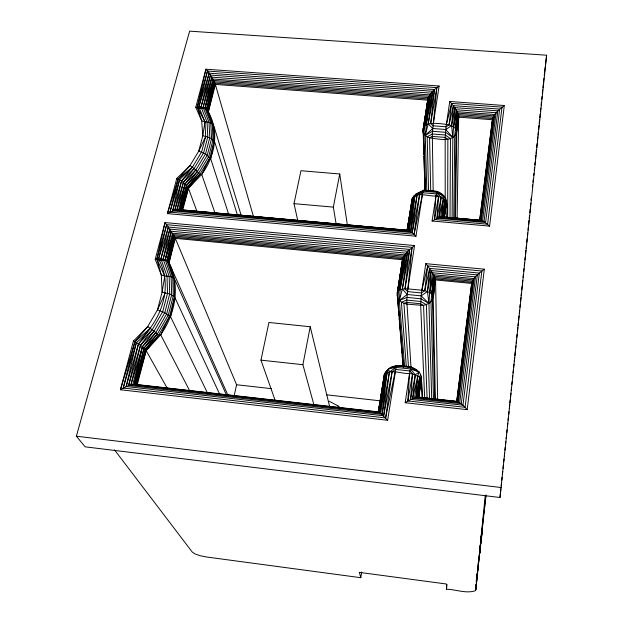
<?xml version="1.0" encoding="UTF-8"?>
<svg xmlns="http://www.w3.org/2000/svg" width="623" height="623" viewBox="0 0 623 623"><rect width="100%" height="100%" fill="white"/><g stroke="black" fill="none" stroke-linecap="round" stroke-linejoin="round"><path stroke-width="0.93" d="M446.504 218.214C446.94 207.443 449.385 195.567 436.972 191.339L423.656 190.202C419.349 192.499 412.738 194.384 411.959 200.061L406.983 231.055L413.228 197.133L414.077 195.747M481.828 531.341L482.077 529.511L475.738 590.036L475.232 590.775C465.918 593.844 455.872 589.436 446.465 589.202L446.473 584.024L359.331 572.373L360.803 577.7L206.439 556.978L200.287 555.755L195.108 553.964L192.273 552.079L114.531 449.899M447.664 217.816L447.859 139.295L445.172 137.403L432.198 136.39L429.559 137.854C425.828 136.756 422.581 133.236 423.188 129.156L427.915 98.917C429.683 93.318 434.472 89.276 439.122 86.021L433.367 123.401L432.3 133.976L433.172 191.658M450.008 218.198L450.491 138.649L445.297 134.996L432.3 133.976L427.191 136.819L428.562 191.16M410.985 367.064L406.749 300.091L407.87 288.87L414.544 245.563L407.691 251.225L403.034 257.447L397.186 293.308L403.003 366.301M452.096 218.105L452.835 137.473L454.837 107.647L449.767 101.479L446.052 126.804L445.172 137.403L445.204 199.453M453.77 218.572L454.735 135.861L457.189 111.688L454.837 107.647L497.832 110.855L504.303 105.513L489.585 226.118L432.082 221.009L436.746 191.471L438.506 192.857M454.93 218.237L456.059 133.906L458.357 114.577L457.189 111.688L494.74 114.515L497.832 110.855L484.032 221.453L489.585 226.118M455.491 218.214L456.721 131.764L458.692 115.948L458.357 114.577L493.136 117.202L494.74 114.515L481.4 220.34L484.032 221.453L438.896 217.458L432.082 221.009M457.111 218.821L458.692 115.948L492.629 118.51L493.136 117.202L480.045 220.558L481.4 220.34L442.065 216.866L438.896 217.458L441.17 197.289L436.458 192.336L423.079 191.199L416.047 194.049L414.863 196.004L408.423 230.354L412.231 232.605L415.985 236.21L422.721 192.733L423.391 190.334L423.835 190.809M471.518 286.331C471.066 278.426 479.001 273.59 484.328 269.175L467.18 409.646L405.199 402.723L409.934 370.973L411.032 366.97C415.455 368.941 420.611 371.596 421.35 376.946L422.339 397.357M423.329 134.015C419.583 119.639 438.989 123.65 446.38 124.398L451.582 103.41L502.006 107.148L487.607 224.202L434.519 219.491L435.781 195.996C428.562 196.564 417.721 191.417 412.239 198.519L406.983 231.055M405.199 402.723L407.855 400.939L409.521 373.52C401.671 374.065 391.267 368.614 384.383 374.415L378.301 412.146L385.38 373.356C389.149 363.341 402.808 365.491 411.032 366.97L416.912 370.07M492.108 124.561L492.629 118.51L479.749 220.129M424.691 398.37L420.618 303.767L421.475 292.95L425.774 263.661L431.194 270.538L428.928 303.417L431.747 399.514M411.266 367.142L396.703 365.436L396.345 366.051L387.631 420.268L120.434 389.749L134.872 341.754L147.729 326.577L157.51 309.857L162.105 292.187L161.287 274.899L155.236 259.261L165.025 222.575L174.853 237.262L402.614 258.646L397.163 295.847L397.902 298.3L403.533 367.079M404.576 366.168L399.343 300.481L400.114 289.726L404.553 254.869L172.524 233.197L165.212 259.752L171.115 276.807L171.652 294.819L166.684 313.86L155.843 332.557L144.038 348.086L134.257 384.235L128.595 385.473L120.434 389.749L133.431 341.03L147.729 326.577L154.13 331.039L158.483 335.447L160.679 334.785C175.359 314.047 180.631 286.097 169.028 262.735C166.084 258.405 159.893 258.498 155.236 259.261M430.727 191.175L429.559 137.854C437.961 138.734 453.388 143.306 456.721 131.764L455.374 128.385L457.843 113.145L493.852 115.862L480.652 220.324L442.065 216.866L443.405 198.457L444.331 196.479L436.746 191.471L423.391 190.334M241.218 215.488L214.001 126.414C212.085 121.259 205.73 122.614 201.704 120.784L197.312 107.047L207.475 71.038L209.118 73.171L434.55 89.541L430.68 123.416L433.032 125.799L446.052 126.804L449.074 124.834L453.404 105.645L499.677 109.087L485.613 222.536L436.972 218.229L438.569 196.447L436.131 193.878L422.721 192.733L419.591 194.82L412.231 232.605L172.657 210.909L167.416 213.603L176.815 178.357L189.929 165.695L198.776 151.116L205.691 136.476L204.975 121.89L198.862 106.961L207.475 71.038L205.933 69.208L195.778 107.281L201.704 120.784L202.771 135.759L198.776 151.116L205.528 153.897L210.706 158.748L228.672 214.257M195.778 107.281L198.862 106.961L209.118 73.171L215.013 83.202L427.915 98.917L423.196 131.352L424.979 190.49M426.802 190.7L425.268 135.316L429.8 94.914L212.941 79.02L204.951 108.254L210.769 122.988L211.579 138.602L207.249 155.158L197.429 171.465L186.581 185.358L179.899 209.741L176.955 209.717L172.657 210.909L179.556 179.72L192.398 167.143L201.603 151.934L205.691 136.476L211.579 138.602L214.849 142.394L237.565 215.418M397.824 301.057L397.443 291.922C399.725 288.667 404.296 288.698 407.87 288.87L412.076 247.354L166.645 224.677L158.561 258.856C174.323 287.592 160.423 323.135 136.351 342.564L126.181 386.501L383.659 415.775L392.101 371.806L395.504 369.423L409.934 370.973L412.527 374.01L407.855 400.939L416.164 397.053L417.799 375.856L419.045 371.97L410.713 367.593L396.345 366.051L388.635 368.691L387.085 372.531L379.711 412.294L387.631 420.268M467.18 409.646L462.959 405.184L410.534 399.351L412.527 374.01L409.521 373.52M158.561 258.856L168.389 227.045L409.615 249.402L404.997 288.776L407.497 291.58L421.475 292.95L424.746 290.7L429.652 268.373L479.344 273.084L462.959 405.184L461.293 403.688L477.358 274.93L431.194 270.538L435.041 277.585L432.432 299.328L434.745 399.179M412.527 374.01L419.692 377.071L416.164 397.053L417.955 397.053L419.692 377.071L420.564 374.314M453.404 105.645L451.589 125.682L452.835 137.473L445.492 132.294L432.479 131.282L425.268 135.316L428.196 123.884L434.55 89.541M429.652 268.373L427.471 291.525L428.928 303.417L423.562 305.457L406.733 304.117L401.391 302.256L397.902 298.3L398.447 290.7L403.034 257.447L174.183 235.992L166.925 260.554L172.758 277.539L173.319 295.793L168.296 315.098L157.315 334.053L145.307 349.425L135.448 384.36L134.257 384.235L142.418 346.668L154.13 331.039L164.791 312.691L169.69 294.001L169.168 276.324L163.179 259.191L169.845 229.124L407.691 251.225L402.349 289.072L399.343 300.481L406.912 297.397L420.883 298.775L428.928 303.417C436.147 298.074 433.149 287.452 435.586 279.953L435.041 277.585L472.374 281.168L457.15 401.399L461.293 403.688L412.652 398.284L415.354 374.812L419.045 371.97L410.339 368.956L395.94 367.406L388.635 368.691L389.375 372.001L383.659 415.775M433.367 123.401L436.84 87.633L207.475 71.038M402.614 258.646L397.186 293.308M485.286 495.129L475.738 590.036L482.077 529.511L480.037 549.33M480.014 549.011L480.473 544.455M480.66 542.633L481.12 538.077L479.679 553.847L482.132 531.621L481.517 537.665L481.587 533.163M480.037 548.902L481.813 531.894M499.989 497.504L546.62 55.213L189.626 31.15L76.38 436.193L85.141 446.839L499.989 497.504L500.9 488.814M501.204 485.917L501.507 483.02M501.811 480.123L502.115 477.234M502.418 474.337L502.722 471.44M503.026 468.543L503.431 464.68M503.734 461.783L504.038 458.886M504.342 455.989L504.646 453.092M504.949 450.195L505.253 447.306M505.557 444.409L505.86 441.512M506.164 438.615L506.569 434.753M506.772 432.821L507.075 429.925M507.48 426.062L507.776 423.165M508.08 420.268L508.384 417.379M508.687 414.482L508.991 411.585M509.295 408.688L509.7 404.825M509.902 402.894L510.206 399.997M510.51 397.1L510.915 393.238M511.218 390.341L511.522 387.451M511.826 384.555L512.129 381.658M512.433 378.761L512.737 375.864M513.04 372.967L513.344 370.07M513.648 367.173L513.952 364.276M514.255 361.379L514.66 357.524M514.863 355.593L515.268 351.73M515.571 348.833L515.875 345.936M516.179 343.039L516.483 340.142M516.786 337.245L517.09 334.349M517.394 331.452L517.799 327.597M518.001 325.665L518.305 322.769M518.601 319.872L519.006 316.009M519.309 313.112L519.613 310.215M519.917 307.318L520.221 304.421M520.524 301.524L520.929 297.669M521.132 295.738L521.435 292.841M521.739 289.944L522.144 286.082M522.347 284.15L522.752 280.288M523.055 277.391L523.359 274.494M523.663 271.597L523.966 268.708M524.27 265.811L524.574 262.914M524.878 260.017L525.181 257.12M525.485 254.223L525.89 250.36M526.092 248.429L526.497 244.566M526.7 242.635L527.105 238.78M527.408 235.883L527.712 232.986M528.016 230.089L528.32 227.193M528.623 224.296L529.028 220.433M529.231 218.502L529.527 215.605M529.83 212.708L530.235 208.853M530.438 206.922L530.843 203.059M531.146 200.162L531.45 197.265L531.108 200.045M533.74 175.445L533.942 173.513M534.246 170.632L534.55 167.743M534.846 164.854L535.149 161.964M535.453 159.075L535.858 155.228M536.06 153.305L536.465 149.45M536.668 147.526L537.065 143.679M537.369 140.79L537.774 136.943M537.976 135.012L538.28 132.131M538.584 129.241L538.981 125.387M539.183 123.463L539.588 119.616M539.791 117.692L540.196 113.838M540.499 110.956L540.803 108.067M541.099 105.178L541.403 102.289M541.706 99.4L542.01 96.518M542.314 93.629L542.719 89.774M542.921 87.851L543.318 84.004M543.521 82.08L543.926 78.225M544.229 75.336L545.226 66.708M475.653 586.921L475.863 584.997M476.284 581.15L476.494 579.219M476.906 575.372L477.117 573.448M477.537 569.593L477.748 567.67M478.168 563.823L478.378 561.891M423.188 129.156L427.915 98.917M416.164 397.053L458.544 401.757L474.064 278.598L433.748 274.751L430.984 301.571L433.499 399.172M481.229 537.119L483.565 515.914M483.783 513.983L484.203 510.128M484.421 508.197L485.808 495.667M481.158 539.284L486.033 495.121M198.862 106.961C202.459 106.985 206.867 108.122 208.316 111.805C219.6 131.772 215.013 156.583 201.72 174.401L199.773 174.619L197.429 171.465L192.398 167.143L181.527 180.95L174.845 210.169L410.775 231.499L414.863 196.004L409.451 230.72L176.955 209.717L183.411 182.337L194.174 168.436L203.612 152.814L207.794 136.935L207.046 121.96L201.042 107.094L209.118 73.171M475.676 586.921L475.902 584.989M476.237 582.1L476.572 579.211M476.906 576.314L477.241 573.425M477.576 570.536L477.911 567.646M478.137 565.715L478.589 561.86M478.807 559.937L479.142 557.04M479.367 555.116L479.819 551.262M395.068 371.954L385.629 417.924L123.237 388.028L134.872 341.754L150.361 328.204L138.477 343.849L128.595 385.473L382.14 414.264L387.085 372.531L380.762 413.049L130.947 384.718L140.533 345.235L152.277 329.567L162.704 311.648L167.509 293.386L167.019 276.106L160.929 258.888L168.389 227.045M458.357 114.577L455.374 128.385L451.589 125.682L449.074 124.834L451.582 103.41M435.399 398.985L433.172 296.844C432.409 293.028 428.032 291.642 424.746 290.7L427.705 265.889L481.852 271.005L465.077 407.317L407.855 400.939M446.465 589.202L447.041 584.506M545.46 64.792L546.62 55.213M532.338 186.791L532.572 184.899M532.922 182.064L533.272 179.229M444.246 217.038L446.52 200.715L444.565 216.983M421.374 397.739L418.5 397.419L421.35 376.946L422.254 398.074M442.953 216.991L445.118 199.882L445.764 198.464L445.764 201.369M433.172 296.844L435.43 278.863L471.86 282.359L456.737 401.664M456.69 401.321L471.642 283.418L435.586 279.953L437.65 399.966M479.679 220.02L492.396 119.725L458.801 117.179L456.721 131.764M412.231 232.605L417.036 195.209L416.047 194.049M481.291 535.601L481.665 532.813M454.837 107.647L451.589 125.682L445.757 129.498L432.736 128.494L428.196 123.884L432.751 91.285L210.473 75.095L203.106 107.53L209.009 122.326L209.787 137.652L205.528 153.897L195.879 169.9L185.132 183.824L179.899 209.741L180.943 210.091L187.694 186.869L198.753 173.062L208.697 156.529L213.066 139.739L212.233 123.915L206.486 109.235L214.421 81.854L428.336 97.601L423.905 133.447L425.579 190.537M385.629 417.924L392.101 371.806M415.985 236.21L167.416 213.603L178.17 178.988L192.398 167.143L189.929 165.695L178.17 178.988L169.978 212.131L414.108 234.279L419.591 194.82M418.866 397.163L421.358 379.687L419.692 377.071L417.153 396.944L457.773 401.453L473.13 279.898L434.465 276.199L431.614 293.947L435.041 277.585M379.711 412.294L385.38 373.356L379.064 411.967L379.711 412.294L132.909 384.321L142.418 346.668L155.843 332.557M179.899 209.741L408.423 230.354L413.228 197.133L407.785 230.323L407.294 230.549L412.239 198.519M386.486 370.638L384.383 374.415L378.582 411.904L379.064 411.967L134.257 384.235M360.803 577.7L361.69 571.976M378.418 411.795L384.959 373.006M407.208 230.027L412.683 197.795M442.065 216.866L445.118 199.882L446.185 201.447L443.654 217.341L445.118 199.882L441.17 197.289L435.781 195.996M417.955 397.053L420.907 378.379M418.5 397.419L421.358 379.687M423.484 127.497L428.336 97.601M397.443 291.922L403.034 257.447M378.301 412.146L384.383 374.415M444.277 217.022L446.551 203.059L446.185 201.447M432.767 295.388L435.43 278.863M456.394 130.051L458.692 115.948M404.553 254.869L398.447 290.7L403.696 256.178L173.389 234.622L165.212 259.752L159.558 260.694L156.887 258.997L165.025 222.575L414.544 245.563M382.14 414.264L389.375 372.001L395.94 367.406M404.997 288.776L412.076 247.354M429.8 94.914L424.473 126.002L428.982 96.261L213.72 80.445L204.951 108.254L199.827 108.55L197.312 107.047L205.933 69.208L439.122 86.021M410.775 231.499L417.036 195.209L423.079 191.199M430.68 123.416L436.84 87.633M434.519 219.491L438.569 196.447M431.194 270.538L427.471 291.525L421.148 295.87L407.169 294.492L402.349 289.072L409.615 249.402M313.961 404.934L302.903 364.696L310.231 326.748L268.926 322.473L260.967 360.149L275.086 400.231M336.202 224.397L333.336 207.124L339.737 173.981L300.956 170.725L294.001 203.651L297.786 220.643M210.706 158.748L214.18 141.024L213.331 125.075L207.661 110.497L206.61 109.453L203.581 108.316M407.691 251.225L400.114 289.726L405.923 253.133L171.286 231.273L163.179 259.191L161.661 260.243M410.534 399.351L415.354 374.812L410.339 368.956M207.49 393.012L170.609 316.85L174.58 296.883L174.004 278.497L168.218 261.567L174.183 235.992M432.751 91.285L426.077 124.771L431.093 93.162L211.812 77.143L203.106 107.53L201.751 108.262M436.972 218.229L441.17 197.289L444.331 196.479L436.458 192.336M414.108 234.279L422.355 194.843M165.212 259.752L171.286 231.273M234.186 395.667L236.584 384.749L174.853 237.262L168.218 261.567M204.951 108.254L211.812 77.143M433.748 274.751L429.815 292.631L432.619 272.765L475.52 276.853L459.751 402.497L414.614 397.482L417.799 375.856L412.652 398.284M457.189 111.688L453.739 126.897L456.153 109.757L496.11 112.747L482.568 220.682L440.671 216.983L443.405 198.457L438.896 217.458M174.853 237.262L169.028 262.735L227.854 395.013M253.53 216.788L215.013 83.202L208.316 111.805L210.029 117.381M427.783 100.139L215.441 84.432L208.316 111.805L207.63 110.442L214.421 81.854M407.87 288.87L421.841 290.232L427.705 265.889M197.429 171.465L185.132 183.824L178.708 209.608L408.423 230.354M166.925 260.554L173.389 234.622M206.486 109.235L213.72 80.445M157.315 334.053L144.038 348.086L135.448 384.36L136.421 384.734L145.307 349.425L158.483 335.447L169.534 316.344L174.58 296.883L169.69 294.001L162.105 292.187L164.768 276.145L156.887 258.997L166.645 224.677M137.348 384.461L146.156 350.617L158.483 335.447M182.586 210.644L188.411 188.278L199.773 174.619L209.787 157.946L214.18 141.024M207.661 110.497L215.013 83.202M136.421 384.734L146.156 350.617L160.679 334.785L169.534 316.344L164.791 312.691L157.51 309.857L165.227 292.981M123.237 388.028L136.351 342.564L133.431 341.03M126.181 386.501L138.477 343.849L152.277 329.567M169.978 212.131L179.556 179.72L176.815 178.357M210.473 75.095L201.042 107.094L199.827 108.55M172.657 210.909L181.527 180.95L194.174 168.436M128.595 385.473L140.533 345.235L154.13 331.039M169.845 229.124L160.929 258.888L159.558 260.694M130.947 384.718L142.418 346.668L136.351 342.564M174.845 210.169L183.411 182.337L195.879 169.9M176.955 209.717L185.132 183.824L179.556 179.72M199.773 174.619L187.694 186.869L181.784 210.699L188.411 188.278L201.72 174.401L209.787 157.946M198.753 173.062L186.581 185.358L180.943 210.091L182.874 210.27M425.268 135.316L432.736 128.494M399.343 300.481L407.169 294.492M396.968 365.608L394.149 366.573L395.644 366.558M391.244 367.313L393.425 366.76M418.461 192.834L420.252 192.39M449.767 101.479L504.303 105.513M294.001 203.651L333.336 207.124M444.612 217.427L448.443 217.77M451.317 218.019L455.148 218.362M458.98 218.696L461.853 218.953M465.685 219.288L469.516 219.631M472.39 219.88L476.213 220.223M185.779 210.527L189.649 210.878M192.554 211.142L196.416 211.493M199.321 211.758L203.191 212.1M206.088 212.365L209.959 212.716M213.829 213.066L217.7 213.416M220.604 213.673L224.475 214.024M227.372 214.289L231.242 214.639M234.147 214.904L238.009 215.246M240.914 215.511L244.784 215.862M247.689 216.126L251.552 216.477M254.457 216.734L258.327 217.084M261.232 217.349L265.094 217.7M267.999 217.957L272.835 218.4M274.774 218.572L279.61 219.008M282.507 219.273L286.378 219.623M289.282 219.88L293.153 220.231M296.05 220.495L299.92 220.846M302.825 221.103L306.695 221.453M309.592 221.718L313.462 222.068M316.367 222.333L320.238 222.676M324.1 223.026L327.971 223.377M330.875 223.641L334.746 223.992M337.643 224.249L341.513 224.599M344.418 224.864L348.288 225.215M351.185 225.479L355.055 225.822M357.96 226.087L361.831 226.437M364.728 226.702L368.598 227.052M371.503 227.309L376.339 227.745M379.243 228.01L383.106 228.361M386.011 228.625L389.881 228.976M392.786 229.233L396.649 229.583M399.553 229.848L403.424 230.199M425.774 263.661L484.328 269.175M163.67 260.103L167.05 260.803L169.028 262.735L175.375 238.368L402.505 259.729L402.637 261.652M260.967 360.149L302.903 364.696M424.24 398.058L427.105 398.377L423.562 305.457L420.618 303.767L406.687 302.381L403.914 303.502L408.54 367.453M429.971 398.697L432.837 399.008M435.711 399.327L438.576 399.647M441.442 399.966L444.308 400.285M447.174 400.605L450.04 400.924M452.913 401.235L455.779 401.555M236.584 384.749L271.387 388.643M326.507 394.811L380.653 400.869M76.38 436.193L501.375 487.568M446.38 124.398L449.074 124.834M421.841 290.232L424.746 290.7M412.854 368.403L414.303 368.738M205.691 136.476L202.771 135.759L204.975 121.89L197.312 107.047M439.893 193.769L442.33 194.874M169.534 316.344L170.609 316.85M329.24 401.251L337.939 405.877L340.049 407.87M142.418 346.668L146.156 350.617L167.556 388.807M421.148 295.87L428.928 303.417M185.132 183.824L188.411 188.278L196.829 211.072M445.757 129.498L452.835 137.473M337.939 405.877L339.753 408.003M174.58 296.883L219.623 394.102M160.679 334.785L189.774 390.94M226.733 395.66L174.798 279.626C171.932 274.79 165.469 277.243 161.287 274.899L156.887 258.997M201.72 174.401L214.997 213.066M310.231 326.748L329.668 406.741M339.737 173.981L347.338 224.864M397.988 302.988L398.385 307.832M398.627 310.737L399.024 315.581M399.265 318.485L399.662 323.329M399.818 325.268L400.301 331.078M400.457 333.017L400.939 338.826M401.095 340.765L401.5 345.601M401.656 347.541L402.139 353.35M402.294 355.289L402.777 361.099M402.933 363.038L403.252 366.908M406.289 366.316L401.391 302.256L406.749 300.091L420.704 301.47L426.389 304.74L429.566 398.704M411.959 200.061L412.099 202.973M423.391 135.962L423.952 154.418M424.006 156.365L424.567 174.822M424.621 176.768L425.034 190.365"/></g></svg>
